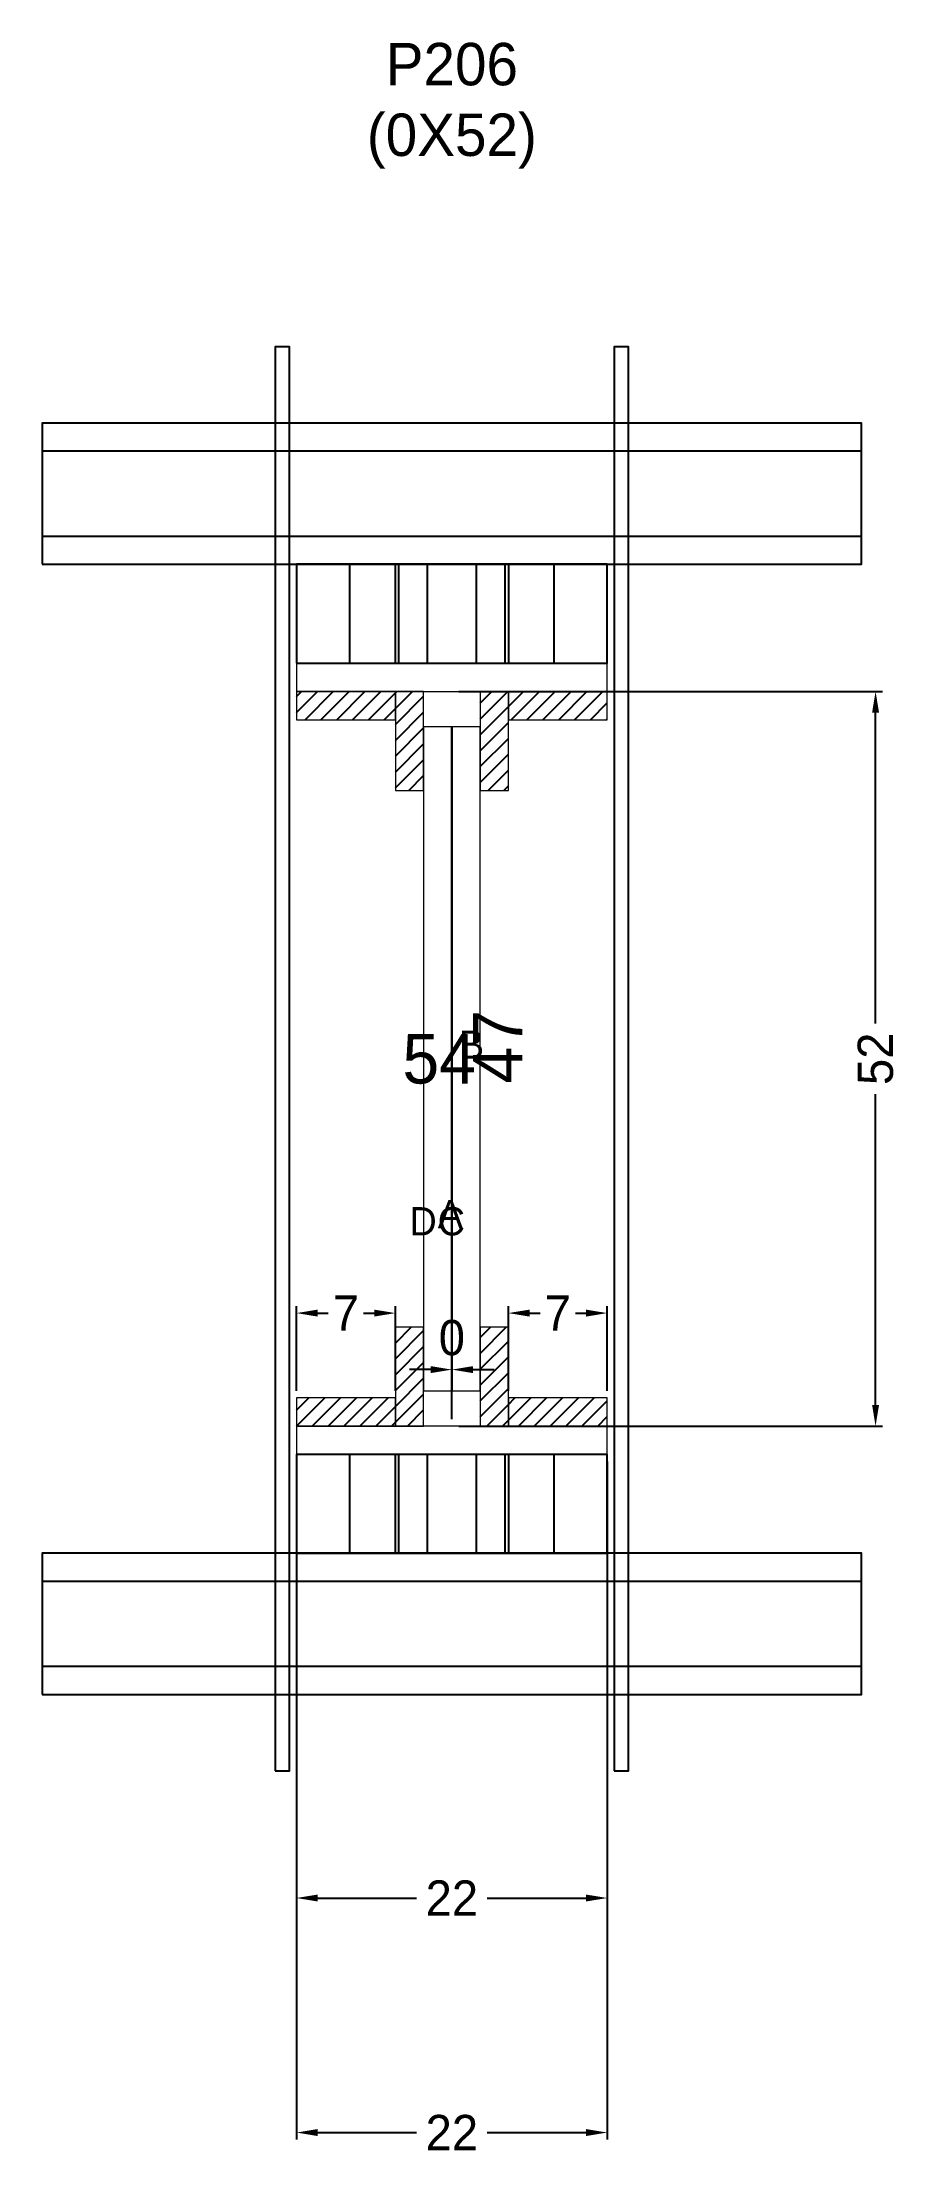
# Model space of a CAD drawing. Header units: centimetres. Extents: x -58 to 63, y -15 to 284.
import ezdxf

# ---------------------------------------------------------------- set-up
doc = ezdxf.new("R2010")
doc.units = ezdxf.units.CM
for name, color, linetype in [('CHAPA', 140, 'Continuous'), ('COTA', 241, 'Continuous'), ('Hachura', 251, 'Continuous'), ('Madeira', 30, 'Continuous'), ('NOMENCLATURA', 7, 'Continuous'), ('Painéis', 200, 'Continuous'), ('Perfil Metálico', 150, 'Continuous'), ('SARRAFO', 251, 'Continuous'), ('TEXTO_GERAL', 7, 'Continuous')]:
    doc.layers.add(name, color=color, linetype=linetype)
doc.dimstyles.new('cotax2', dxfattribs={"dimtxt": 2.5, "dimasz": 1.5, "dimexe": 0.5, "dimexo": 0.5, "dimgap": 0.5, "dimtad": 1, "dimcen": 2.5, "dimazin": 3, "dimtfac": 1, "dimtmove": 0, "dimatfit": 3})
pattern_1 = [(45, (0, 0), (-1.122532, 1.122532), [])]

# ---------------------------------------------------------------- blocks, each defined once
blk = doc.blocks.new('_CLOSEDFILLED')
at = {"color": 0, "linetype": 'BYBLOCK'}
blk.add_solid([(-1, 0.164), (0, 0), (-1, -0.164)], dxfattribs=at)
blk = doc.blocks.new('*D1')
for p, q in [((-22, 83), (-22, -13)), ((22, 83), (22, -13)), ((-19, -12), (-5, -12)), ((5, -12), (19, -12))]:
    blk.add_line(p, q)
at = {"layer": 'Defpoints'}
for p in [(-22, 84), (22, 84), (-22, -12)]:
    blk.add_point(p, dxfattribs=at)
at = {"layer": 'COTA', "xscale": 3, "yscale": 3, "rotation": 180}
blk.add_blockref('_CLOSEDFILLED', (-22, -12), dxfattribs=at)
at = {"layer": 'COTA', "xscale": 3, "yscale": 3}
blk.add_blockref('_CLOSEDFILLED', (22, -12), dxfattribs=at)
at = {"layer": 'COTA', "insert": (0, -12), "char_height": 5, "attachment_point": 5}
blk.add_mtext('22', dxfattribs=at)
blk = doc.blocks.new('*D2')
for p, q in [((-3, 96), (-6, 96)), ((0, 89), (0, 97)), ((0, 89), (0, 97)), ((0, 96), (0, 96)), ((3, 96), (6, 96))]:
    blk.add_line(p, q)
at = {"layer": 'Defpoints'}
for p in [(0, 96), (0, 88), (0, 88)]:
    blk.add_point(p, dxfattribs=at)
at = {"layer": 'COTA', "xscale": 3, "yscale": 3}
blk.add_blockref('_CLOSEDFILLED', (0, 96), dxfattribs=at)
at = {"layer": 'COTA', "xscale": 3, "yscale": 3, "rotation": 180}
blk.add_blockref('_CLOSEDFILLED', (0, 96), dxfattribs=at)
at = {"layer": 'COTA', "insert": (0, 100.5), "char_height": 5, "attachment_point": 5}
blk.add_mtext('0', dxfattribs=at)
blk = doc.blocks.new('*D3')
for p, q in [((1, 192), (61, 192)), ((60, 145), (60, 189)), ((60, 91), (60, 135)), ((1, 88), (61, 88))]:
    blk.add_line(p, q)
at = {"layer": 'Defpoints'}
for p in [(0, 192), (0, 88), (60, 88)]:
    blk.add_point(p, dxfattribs=at)
at = {"layer": 'COTA', "xscale": 3, "yscale": 3}
for p, rotation in [((60, 192), 90), ((60, 88), -90.00000000000001)]:
    blk.add_blockref('_CLOSEDFILLED', p, dxfattribs=dict(at, rotation=rotation))
at = {"layer": 'COTA', "insert": (60, 140), "char_height": 5, "attachment_point": 5, "rotation": 90}
blk.add_mtext('52', dxfattribs=at)
blk = doc.blocks.new('*D4')
for p, q in [((-22, 93), (-22, 105)), ((-8, 93), (-8, 105)), ((-19, 104), (-17.5, 104)), ((-12.5, 104), (-11, 104))]:
    blk.add_line(p, q)
at = {"layer": 'Defpoints'}
for p in [(-22, 104), (-22, 92), (-8, 92)]:
    blk.add_point(p, dxfattribs=at)
at = {"layer": 'COTA', "xscale": 3, "yscale": 3, "rotation": 180}
blk.add_blockref('_CLOSEDFILLED', (-22, 104), dxfattribs=at)
at = {"layer": 'COTA', "xscale": 3, "yscale": 3}
blk.add_blockref('_CLOSEDFILLED', (-8, 104), dxfattribs=at)
at = {"layer": 'COTA', "insert": (-15, 104), "char_height": 5, "attachment_point": 5}
blk.add_mtext('7', dxfattribs=at)
blk = doc.blocks.new('*D5')
for p, q in [((8, 93), (8, 105)), ((22, 93), (22, 105)), ((11, 104), (12.5, 104)), ((17.5, 104), (19, 104))]:
    blk.add_line(p, q)
at = {"layer": 'Defpoints'}
for p in [(8, 104), (8, 92), (22, 92)]:
    blk.add_point(p, dxfattribs=at)
at = {"layer": 'COTA', "xscale": 3, "yscale": 3, "rotation": 180}
blk.add_blockref('_CLOSEDFILLED', (8, 104), dxfattribs=at)
at = {"layer": 'COTA', "xscale": 3, "yscale": 3}
blk.add_blockref('_CLOSEDFILLED', (22, 104), dxfattribs=at)
at = {"layer": 'COTA', "insert": (15, 104), "char_height": 5, "attachment_point": 5}
blk.add_mtext('7', dxfattribs=at)
blk = doc.blocks.new('*D6')
for p, q in [((-22, 50.2), (-22, 20.2)), ((22, 50.2), (22, 20.2)), ((-19, 21.2), (-5, 21.2)), ((5, 21.2), (19, 21.2))]:
    blk.add_line(p, q)
at = {"layer": 'Defpoints'}
for p in [(-22, 51.2), (22, 51.2), (-22, 21.2)]:
    blk.add_point(p, dxfattribs=at)
at = {"layer": 'COTA', "xscale": 3, "yscale": 3, "rotation": 180}
blk.add_blockref('_CLOSEDFILLED', (-22, 21.2), dxfattribs=at)
at = {"layer": 'COTA', "xscale": 3, "yscale": 3}
blk.add_blockref('_CLOSEDFILLED', (22, 21.2), dxfattribs=at)
at = {"layer": 'COTA', "insert": (0, 21.2), "char_height": 5, "attachment_point": 5}
blk.add_mtext('22', dxfattribs=at)

msp = doc.modelspace()

# ---------------------------------------------------------------- hatches: boundary and pattern name
at = {"layer": 'Hachura'}
h = msp.add_hatch(dxfattribs=at)
h.set_pattern_fill('ANSI31')
h.set_pattern_definition(pattern_1)
h.paths.add_polyline_path([(-22, 188), (-8, 188), (-8, 192), (-22, 192)])
h = msp.add_hatch(dxfattribs=at)
h.set_pattern_fill('ANSI31')
h.set_pattern_definition(pattern_1)
h.paths.add_polyline_path([(-8, 178), (-4, 178), (-4, 192), (-8, 192)])
h = msp.add_hatch(dxfattribs=at)
h.set_pattern_fill('ANSI31')
h.set_pattern_definition(pattern_1)
h.paths.add_polyline_path([(4, 178), (8, 178), (8, 192), (4, 192)])
h = msp.add_hatch(dxfattribs=at)
h.set_pattern_fill('ANSI31')
h.set_pattern_definition(pattern_1)
h.paths.add_polyline_path([(8, 188), (22, 188), (22, 192), (8, 192)])
h = msp.add_hatch(dxfattribs=at)
h.set_pattern_fill('ANSI31')
h.set_pattern_definition(pattern_1)
h.paths.add_polyline_path([(-8, 88), (-4, 88), (-4, 102), (-8, 102)])
h = msp.add_hatch(dxfattribs=at)
h.set_pattern_fill('ANSI31')
h.set_pattern_definition(pattern_1)
h.paths.add_polyline_path([(4, 88), (8, 88), (8, 102), (4, 102)])
h = msp.add_hatch(dxfattribs=at)
h.set_pattern_fill('ANSI31')
h.set_pattern_definition(pattern_1)
h.paths.add_polyline_path([(-22, 88), (-8, 88), (-8, 92), (-22, 92)])
h = msp.add_hatch(dxfattribs=at)
h.set_pattern_fill('ANSI31')
h.set_pattern_definition(pattern_1)
h.paths.add_polyline_path([(8, 88), (22, 88), (22, 92), (8, 92)])

# ---------------------------------------------------------------- linework, layer by layer
at = {"layer": 'CHAPA', "lineweight": 18}
for points in [[(-22, 192), (22, 192), (22, 196), (-22, 196)], [(-22, 192), (22, 192), (22, 196), (-22, 196)], [(-4, 93), (0, 93), (0, 187), (-4, 187)], [(-4, 93), (0, 93), (0, 187), (-4, 187)], [(0, 93), (4, 93), (4, 187), (0, 187)], [(0, 93), (4, 93), (4, 187), (0, 187)], [(-22, 84), (22, 84), (22, 88), (-22, 88)], [(-22, 84), (22, 84), (22, 88), (-22, 88)]]:
    msp.add_lwpolyline(points, close=True, dxfattribs=at)
at = {"layer": 'Hachura'}
for points in [[(-25, 39.2), (-23, 39.2), (-23, 240.8), (-25, 240.8)], [(23, 39.2), (25, 39.2), (25, 240.8), (23, 240.8)]]:
    msp.add_lwpolyline(points, close=True, dxfattribs=at)
at = {"layer": 'Madeira', "color": 126}
for points in [[(-22, 196), (22, 196), (22, 210), (-22, 210)], [(-22, 196), (-8, 196), (-8, 210), (-22, 210)], [(-14.5, 196), (-7.5, 196), (-7.5, 210), (-14.5, 210)], [(-3.5, 196), (3.5, 196), (3.5, 210), (-3.5, 210)], [(7.5, 196), (14.5, 196), (14.5, 210), (7.5, 210)], [(8, 196), (22, 196), (22, 210), (8, 210)], [(-22, 70), (22, 70), (22, 84), (-22, 84)], [(-22, 70), (-8, 70), (-8, 84), (-22, 84)], [(-14.5, 70), (-7.5, 70), (-7.5, 84), (-14.5, 84)], [(-3.5, 70), (3.5, 70), (3.5, 84), (-3.5, 84)], [(7.5, 70), (14.5, 70), (14.5, 84), (7.5, 84)], [(8, 70), (22, 70), (22, 84), (8, 84)]]:
    msp.add_lwpolyline(points, close=True, dxfattribs=at)
at = {"layer": 'Painéis'}
msp.add_lwpolyline([(0, 93), (0, 93), (0, 187), (0, 187)], close=True, dxfattribs=at)
at = {"layer": 'Perfil Metálico', "color": 224}
for points in [[(-58, 210), (58, 210), (58, 230), (-58, 230)], [(-58, 214), (58, 214), (58, 226), (-58, 226)], [(-58, 50), (58, 50), (58, 70), (-58, 70)], [(-58, 54), (58, 54), (58, 66), (-58, 66)]]:
    msp.add_lwpolyline(points, close=True, dxfattribs=at)
at = {"layer": 'SARRAFO', "color": 251, "lineweight": 13}
for points in [[(-22, 188), (-8, 188), (-8, 192), (-22, 192)], [(-8, 178), (-4, 178), (-4, 192), (-8, 192)], [(4, 178), (8, 178), (8, 192), (4, 192)], [(8, 188), (22, 188), (22, 192), (8, 192)], [(-8, 88), (-4, 88), (-4, 102), (-8, 102)], [(4, 88), (8, 88), (8, 102), (4, 102)], [(-22, 88), (-8, 88), (-8, 92), (-22, 92)], [(8, 88), (22, 88), (22, 92), (8, 92)]]:
    msp.add_lwpolyline(points, close=True, dxfattribs=at)

# ---------------------------------------------------------------- texts
at = {"layer": 'COTA'}
msp.add_text('47', height=7, rotation=90, dxfattribs=at).set_placement((10, 136.5))
msp.add_text('54', height=7, dxfattribs=at).set_placement((-7, 136.5))
at = {"layer": 'NOMENCLATURA', "insert": (0, 266), "char_height": 6, "attachment_point": 8}
msp.add_mtext('P206\\P(0X52)', dxfattribs=at)
at = {"layer": 'TEXTO_GERAL'}
for s, p in [('B', (1, 140)), ('A', (-2, 116)), ('D', (-6, 115)), ('C', (-2, 115))]:
    msp.add_text(s, height=4, dxfattribs=at).set_placement(p)

# ---------------------------------------------------------------- dimensions: what is measured, and where the dimension line sits
at = {"layer": 'COTA'}
dim = msp.add_linear_dim(base=(60, 88), p1=(0, 88), p2=(0, 192), angle=90, dimstyle='cotax2', dxfattribs=at)
dim.commit()
dim.dimension.update_dxf_attribs({"geometry": '*D3', "text_midpoint": (60, 140)})
for base, p1, p2, picture, middle in [((-22, 104), (-22, 92), (-8, 92), '*D4', (-15, 104)), ((8, 104), (8, 92), (22, 92), '*D5', (15, 104)), ((0, 96), (0, 88), (0, 88), '*D2', (0, 100.5)), ((-22, -12), (-22, 84), (22, 84), '*D1', (0, -12)), ((-22, 21.2), (-22, 51.2), (22, 51.2), '*D6', (0, 21.2))]:
    dim = msp.add_linear_dim(base=base, p1=p1, p2=p2, dimstyle='cotax2', dxfattribs=at)
    dim.commit()
    dim.dimension.update_dxf_attribs({"geometry": picture, "text_midpoint": middle})

doc.saveas('drawing.dxf')
